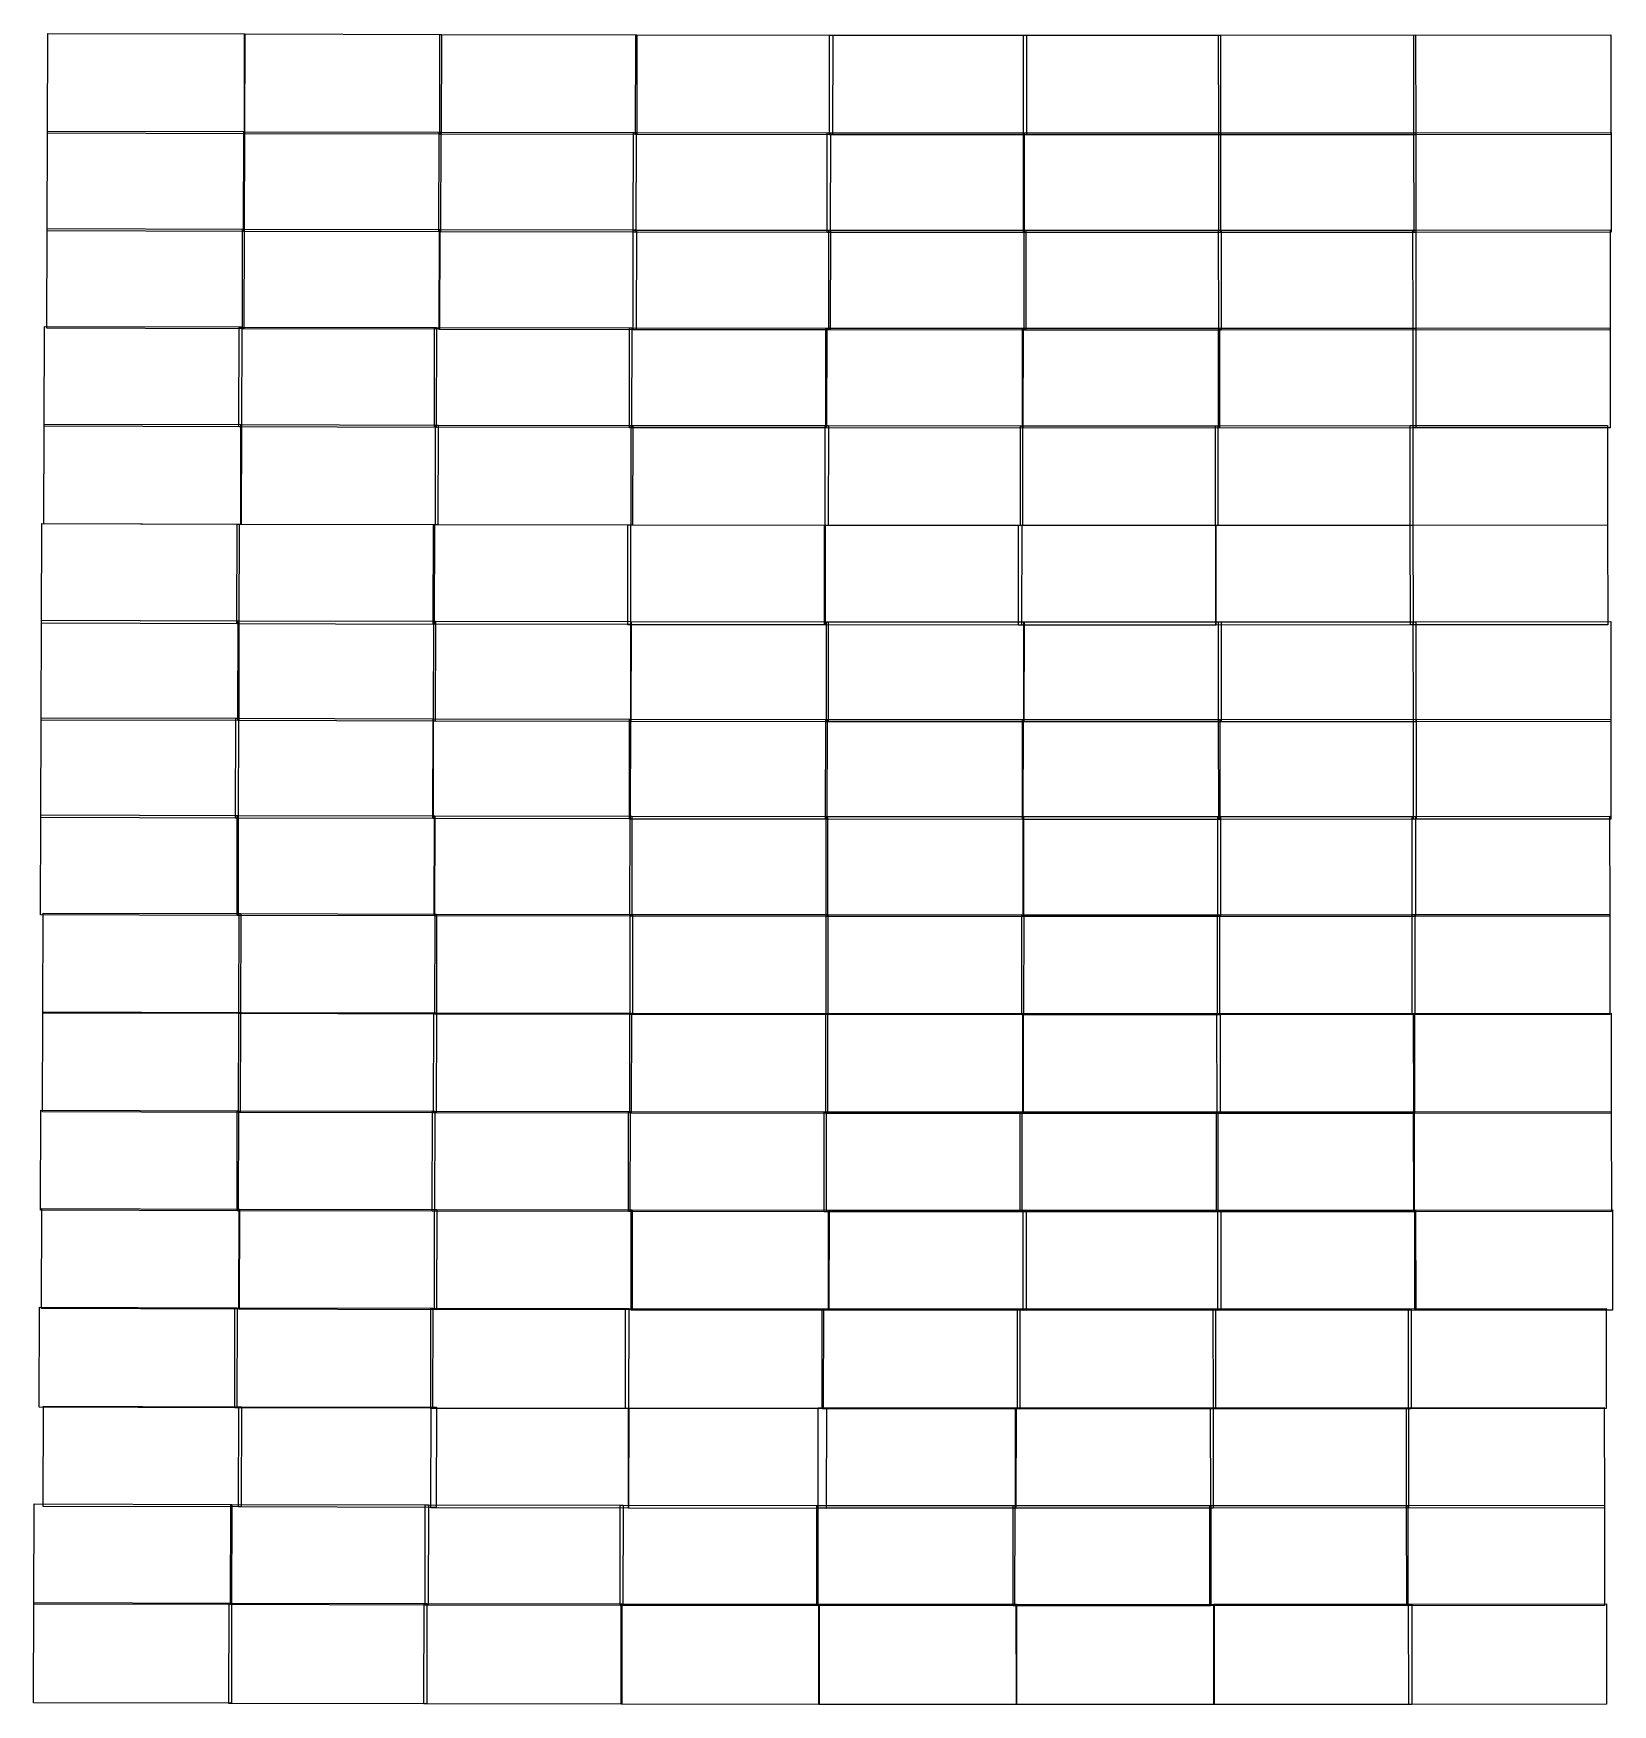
# Model space of a CAD drawing. Header units: millimetres. Extents: x 2236400 to 2256186, y 374435 to 395375.
import ezdxf

# ---------------------------------------------------------------- set-up
doc = ezdxf.new("R2010")
doc.units = ezdxf.units.MM
doc.layers.add('Растр_спутник', color=7, linetype='Continuous')
picture_1 = doc.add_image_def('image1.jpg', size_in_pixel=(1888, 956))
picture_2 = doc.add_image_def('image2.jpg', size_in_pixel=(1888, 956))
picture_3 = doc.add_image_def('image3.jpg', size_in_pixel=(1888, 956))
picture_4 = doc.add_image_def('image4.jpg', size_in_pixel=(1888, 956))
picture_5 = doc.add_image_def('image5.jpg', size_in_pixel=(1888, 956))
picture_6 = doc.add_image_def('image6.jpg', size_in_pixel=(1888, 956))
picture_7 = doc.add_image_def('image7.jpg', size_in_pixel=(1888, 956))
picture_8 = doc.add_image_def('image8.jpg', size_in_pixel=(1888, 956))
picture_9 = doc.add_image_def('image9.jpg', size_in_pixel=(1888, 956))
picture_10 = doc.add_image_def('image10.jpg', size_in_pixel=(1888, 956))
picture_11 = doc.add_image_def('image11.jpg', size_in_pixel=(1888, 956))
picture_12 = doc.add_image_def('image12.jpg', size_in_pixel=(1888, 956))
picture_13 = doc.add_image_def('image13.jpg', size_in_pixel=(1888, 956))
picture_14 = doc.add_image_def('image14.jpg', size_in_pixel=(1888, 956))
picture_15 = doc.add_image_def('image15.jpg', size_in_pixel=(1888, 956))
picture_16 = doc.add_image_def('image16.jpg', size_in_pixel=(1888, 956))
picture_17 = doc.add_image_def('image17.jpg', size_in_pixel=(1888, 956))
picture_18 = doc.add_image_def('image18.jpg', size_in_pixel=(1888, 956))
picture_19 = doc.add_image_def('image19.jpg', size_in_pixel=(1888, 956))
picture_20 = doc.add_image_def('image20.jpg', size_in_pixel=(1888, 956))
picture_21 = doc.add_image_def('image21.jpg', size_in_pixel=(1888, 956))
picture_22 = doc.add_image_def('image22.jpg', size_in_pixel=(1888, 956))
picture_23 = doc.add_image_def('image23.jpg', size_in_pixel=(1888, 956))
picture_24 = doc.add_image_def('image24.jpg', size_in_pixel=(1888, 956))
picture_25 = doc.add_image_def('image25.jpg', size_in_pixel=(1888, 956))
picture_26 = doc.add_image_def('image26.jpg', size_in_pixel=(1888, 956))
picture_27 = doc.add_image_def('image27.jpg', size_in_pixel=(1888, 956))
picture_28 = doc.add_image_def('image28.jpg', size_in_pixel=(1888, 956))
picture_29 = doc.add_image_def('image29.jpg', size_in_pixel=(1888, 956))
picture_30 = doc.add_image_def('image30.jpg', size_in_pixel=(1888, 956))
picture_31 = doc.add_image_def('image31.jpg', size_in_pixel=(1888, 956))
picture_32 = doc.add_image_def('image32.jpg', size_in_pixel=(1888, 956))
picture_33 = doc.add_image_def('image33.jpg', size_in_pixel=(1888, 956))
picture_34 = doc.add_image_def('image34.jpg', size_in_pixel=(1888, 956))
picture_35 = doc.add_image_def('image35.jpg', size_in_pixel=(1888, 956))
picture_36 = doc.add_image_def('image36.jpg', size_in_pixel=(1888, 956))
picture_37 = doc.add_image_def('image37.jpg', size_in_pixel=(1888, 956))
picture_38 = doc.add_image_def('image38.jpg', size_in_pixel=(1888, 956))
picture_39 = doc.add_image_def('image39.jpg', size_in_pixel=(1888, 956))
picture_40 = doc.add_image_def('image40.jpg', size_in_pixel=(1888, 956))
picture_41 = doc.add_image_def('image41.jpg', size_in_pixel=(1888, 956))
picture_42 = doc.add_image_def('image42.jpg', size_in_pixel=(1888, 956))
picture_43 = doc.add_image_def('image43.jpg', size_in_pixel=(1888, 956))
picture_44 = doc.add_image_def('image44.jpg', size_in_pixel=(1888, 956))
picture_45 = doc.add_image_def('image45.jpg', size_in_pixel=(1888, 956))
picture_46 = doc.add_image_def('image46.jpg', size_in_pixel=(1888, 956))
picture_47 = doc.add_image_def('image47.jpg', size_in_pixel=(1888, 956))
picture_48 = doc.add_image_def('image48.jpg', size_in_pixel=(1888, 956))
picture_49 = doc.add_image_def('image49.jpg', size_in_pixel=(1888, 956))
picture_50 = doc.add_image_def('image50.jpg', size_in_pixel=(1888, 956))
picture_51 = doc.add_image_def('image51.jpg', size_in_pixel=(1888, 956))
picture_52 = doc.add_image_def('image52.jpg', size_in_pixel=(1888, 956))
picture_53 = doc.add_image_def('image53.jpg', size_in_pixel=(1888, 956))
picture_54 = doc.add_image_def('image54.jpg', size_in_pixel=(1888, 956))
picture_55 = doc.add_image_def('image55.jpg', size_in_pixel=(1888, 956))
picture_56 = doc.add_image_def('image56.jpg', size_in_pixel=(1888, 956))
picture_57 = doc.add_image_def('image57.jpg', size_in_pixel=(1888, 956))
picture_58 = doc.add_image_def('image58.jpg', size_in_pixel=(1888, 956))
picture_59 = doc.add_image_def('image59.jpg', size_in_pixel=(1888, 956))
picture_60 = doc.add_image_def('image60.jpg', size_in_pixel=(1888, 956))
picture_61 = doc.add_image_def('image61.jpg', size_in_pixel=(1888, 956))
picture_62 = doc.add_image_def('image62.jpg', size_in_pixel=(1888, 956))
picture_63 = doc.add_image_def('image63.jpg', size_in_pixel=(1888, 956))
picture_64 = doc.add_image_def('image64.jpg', size_in_pixel=(1888, 956))
picture_65 = doc.add_image_def('image65.jpg', size_in_pixel=(1888, 956))
picture_66 = doc.add_image_def('image66.jpg', size_in_pixel=(1888, 956))
picture_67 = doc.add_image_def('image67.jpg', size_in_pixel=(1888, 956))
picture_68 = doc.add_image_def('image68.jpg', size_in_pixel=(1888, 956))
picture_69 = doc.add_image_def('image69.jpg', size_in_pixel=(1888, 956))
picture_70 = doc.add_image_def('image70.jpg', size_in_pixel=(1888, 956))
picture_71 = doc.add_image_def('image71.jpg', size_in_pixel=(1888, 956))
picture_72 = doc.add_image_def('image72.jpg', size_in_pixel=(1888, 956))
picture_73 = doc.add_image_def('image73.jpg', size_in_pixel=(1888, 956))
picture_74 = doc.add_image_def('image74.jpg', size_in_pixel=(1888, 956))
picture_75 = doc.add_image_def('image75.jpg', size_in_pixel=(1888, 956))
picture_76 = doc.add_image_def('image76.jpg', size_in_pixel=(1888, 956))
picture_77 = doc.add_image_def('image77.jpg', size_in_pixel=(1888, 956))
picture_78 = doc.add_image_def('image78.jpg', size_in_pixel=(1888, 956))
picture_79 = doc.add_image_def('image79.jpg', size_in_pixel=(1888, 956))
picture_80 = doc.add_image_def('image80.jpg', size_in_pixel=(1888, 956))
picture_81 = doc.add_image_def('image81.jpg', size_in_pixel=(1888, 956))
picture_82 = doc.add_image_def('image82.jpg', size_in_pixel=(1888, 956))
picture_83 = doc.add_image_def('image83.jpg', size_in_pixel=(1888, 956))
picture_84 = doc.add_image_def('image84.jpg', size_in_pixel=(1888, 956))
picture_85 = doc.add_image_def('image85.jpg', size_in_pixel=(1888, 956))
picture_86 = doc.add_image_def('image86.jpg', size_in_pixel=(1888, 956))
picture_87 = doc.add_image_def('image87.jpg', size_in_pixel=(1888, 956))
picture_88 = doc.add_image_def('image88.jpg', size_in_pixel=(1888, 956))
picture_89 = doc.add_image_def('image89.jpg', size_in_pixel=(1888, 956))
picture_90 = doc.add_image_def('image90.jpg', size_in_pixel=(1888, 956))
picture_91 = doc.add_image_def('image91.jpg', size_in_pixel=(1888, 956))
picture_92 = doc.add_image_def('image92.jpg', size_in_pixel=(1888, 956))
picture_93 = doc.add_image_def('image93.jpg', size_in_pixel=(1888, 956))
picture_94 = doc.add_image_def('image94.jpg', size_in_pixel=(1888, 956))
picture_95 = doc.add_image_def('image95.jpg', size_in_pixel=(1888, 956))
picture_96 = doc.add_image_def('image96.jpg', size_in_pixel=(1888, 956))
picture_97 = doc.add_image_def('image97.jpg', size_in_pixel=(1888, 956))
picture_98 = doc.add_image_def('image98.jpg', size_in_pixel=(1888, 956))
picture_99 = doc.add_image_def('image99.jpg', size_in_pixel=(1888, 956))
picture_100 = doc.add_image_def('image100.jpg', size_in_pixel=(1888, 956))
picture_101 = doc.add_image_def('image101.jpg', size_in_pixel=(1888, 956))
picture_102 = doc.add_image_def('image102.jpg', size_in_pixel=(1888, 956))
picture_103 = doc.add_image_def('image103.jpg', size_in_pixel=(1888, 956))
picture_104 = doc.add_image_def('image104.jpg', size_in_pixel=(1888, 956))
picture_105 = doc.add_image_def('image105.jpg', size_in_pixel=(1888, 956))
picture_106 = doc.add_image_def('image106.jpg', size_in_pixel=(1888, 956))
picture_107 = doc.add_image_def('image107.jpg', size_in_pixel=(1888, 956))
picture_108 = doc.add_image_def('image108.jpg', size_in_pixel=(1888, 956))
picture_109 = doc.add_image_def('image109.jpg', size_in_pixel=(1888, 956))
picture_110 = doc.add_image_def('image110.jpg', size_in_pixel=(1888, 956))
picture_111 = doc.add_image_def('image111.jpg', size_in_pixel=(1888, 956))
picture_112 = doc.add_image_def('image112.jpg', size_in_pixel=(1888, 956))
picture_113 = doc.add_image_def('image113.jpg', size_in_pixel=(1888, 956))
picture_114 = doc.add_image_def('image114.jpg', size_in_pixel=(1888, 956))
picture_115 = doc.add_image_def('image115.jpg', size_in_pixel=(1888, 956))
picture_116 = doc.add_image_def('image116.jpg', size_in_pixel=(1888, 956))
picture_117 = doc.add_image_def('image117.jpg', size_in_pixel=(1888, 956))
picture_118 = doc.add_image_def('image118.jpg', size_in_pixel=(1888, 956))
picture_119 = doc.add_image_def('image119.jpg', size_in_pixel=(1888, 956))
picture_120 = doc.add_image_def('image120.jpg', size_in_pixel=(1888, 956))
picture_121 = doc.add_image_def('image121.jpg', size_in_pixel=(1888, 956))
picture_122 = doc.add_image_def('image122.jpg', size_in_pixel=(1888, 956))
picture_123 = doc.add_image_def('image123.jpg', size_in_pixel=(1888, 956))
picture_124 = doc.add_image_def('image124.jpg', size_in_pixel=(1888, 956))
picture_125 = doc.add_image_def('image125.jpg', size_in_pixel=(1888, 956))
picture_126 = doc.add_image_def('image126.jpg', size_in_pixel=(1888, 956))
picture_127 = doc.add_image_def('image127.jpg', size_in_pixel=(1888, 956))
picture_128 = doc.add_image_def('image128.jpg', size_in_pixel=(1887, 956))
picture_129 = doc.add_image_def('image129.jpg', size_in_pixel=(1888, 956))
picture_130 = doc.add_image_def('image130.jpg', size_in_pixel=(1888, 956))
picture_131 = doc.add_image_def('image131.jpg', size_in_pixel=(1888, 956))
picture_132 = doc.add_image_def('image132.jpg', size_in_pixel=(1888, 956))
picture_133 = doc.add_image_def('image133.jpg', size_in_pixel=(1888, 956))
picture_134 = doc.add_image_def('image134.jpg', size_in_pixel=(1888, 956))
picture_135 = doc.add_image_def('image135.jpg', size_in_pixel=(1888, 956))
picture_136 = doc.add_image_def('image136.jpg', size_in_pixel=(1888, 956))

msp = doc.modelspace()

# ---------------------------------------------------------------- pictures from other files: only their frames are drawn
at = {"layer": 'Растр_спутник'}
image = msp.add_image(picture_40, insert=(2236578, 394126), size_in_units=(2468, 1250), rotation=-0.1637, dxfattribs=at)
image.dxf.flags = 7
image = msp.add_image(picture_43, insert=(2239043, 394118), size_in_units=(2468, 1250), rotation=-0.1298, dxfattribs=at)
image.dxf.flags = 7
image = msp.add_image(picture_44, insert=(2241492, 394113), size_in_units=(2468, 1250), rotation=-0.0962, dxfattribs=at)
image.dxf.flags = 7
image = msp.add_image(picture_45, insert=(2243945, 394108), size_in_units=(2468, 1250), rotation=-0.0624, dxfattribs=at)
image.dxf.flags = 7
image = msp.add_image(picture_46, insert=(2246376, 394105), size_in_units=(2468, 1250), rotation=-0.029, dxfattribs=at)
image.dxf.flags = 7
image = msp.add_image(picture_47, insert=(2248804, 394104), size_in_units=(2468, 1250), rotation=0.0044, dxfattribs=at)
image.dxf.flags = 7
image = msp.add_image(picture_48, insert=(2251251, 394104), size_in_units=(2468, 1250), rotation=0.038, dxfattribs=at)
image.dxf.flags = 7
image = msp.add_image(picture_49, insert=(2253698, 394105), size_in_units=(2468, 1250), rotation=0.0717, dxfattribs=at)
image.dxf.flags = 7
image = msp.add_image(picture_41, insert=(2236572, 392902), size_in_units=(2469, 1250), rotation=-0.1638, dxfattribs=at)
image.dxf.flags = 7
image = msp.add_image(picture_50, insert=(2239033, 392894), size_in_units=(2469, 1250), rotation=-0.1299, dxfattribs=at)
image.dxf.flags = 7
image = msp.add_image(picture_51, insert=(2241480, 392889), size_in_units=(2469, 1250), rotation=-0.0963, dxfattribs=at)
image.dxf.flags = 7
image = msp.add_image(picture_52, insert=(2243916, 392884), size_in_units=(2469, 1250), rotation=-0.0628, dxfattribs=at)
image.dxf.flags = 7
image = msp.add_image(picture_53, insert=(2246346, 392881), size_in_units=(2469, 1250), rotation=-0.0294, dxfattribs=at)
image.dxf.flags = 7
image = msp.add_image(picture_54, insert=(2248805, 392880), size_in_units=(2469, 1250), rotation=0.0044, dxfattribs=at)
image.dxf.flags = 7
image = msp.add_image(picture_55, insert=(2251252, 392880), size_in_units=(2469, 1250), rotation=0.038, dxfattribs=at)
image.dxf.flags = 7
image = msp.add_image(picture_56, insert=(2253699, 392881), size_in_units=(2469, 1250), rotation=0.0716, dxfattribs=at)
image.dxf.flags = 7
image = msp.add_image(picture_57, insert=(2236568, 391680), size_in_units=(2470, 1250), rotation=-0.1637, dxfattribs=at)
image.dxf.flags = 7
image = msp.add_image(picture_58, insert=(2239019, 391673), size_in_units=(2470, 1250), rotation=-0.13, dxfattribs=at)
image.dxf.flags = 7
image = msp.add_image(picture_59, insert=(2241484, 391667), size_in_units=(2470, 1250), rotation=-0.0962, dxfattribs=at)
image.dxf.flags = 7
image = msp.add_image(picture_60, insert=(2243915, 391662), size_in_units=(2470, 1250), rotation=-0.0628, dxfattribs=at)
image.dxf.flags = 7
image = msp.add_image(picture_61, insert=(2246366, 391660), size_in_units=(2470, 1250), rotation=-0.0291, dxfattribs=at)
image.dxf.flags = 7
image = msp.add_image(picture_62, insert=(2248813, 391658), size_in_units=(2470, 1250), rotation=0.0045, dxfattribs=at)
image.dxf.flags = 7
image = msp.add_image(picture_63, insert=(2251251, 391658), size_in_units=(2470, 1250), rotation=0.038, dxfattribs=at)
image.dxf.flags = 7
image = msp.add_image(picture_64, insert=(2253687, 391659), size_in_units=(2470, 1250), rotation=0.0715, dxfattribs=at)
image.dxf.flags = 7
image = msp.add_image(picture_65, insert=(2236536, 390453), size_in_units=(2470, 1251), rotation=-0.1641, dxfattribs=at)
image.dxf.flags = 7
image = msp.add_image(picture_66, insert=(2238976, 390445), size_in_units=(2470, 1251), rotation=-0.1306, dxfattribs=at)
image.dxf.flags = 7
image = msp.add_image(picture_67, insert=(2241425, 390440), size_in_units=(2470, 1251), rotation=-0.0969, dxfattribs=at)
image.dxf.flags = 7
image = msp.add_image(picture_68, insert=(2243869, 390435), size_in_units=(2470, 1251), rotation=-0.0634, dxfattribs=at)
image.dxf.flags = 7
image = msp.add_image(picture_69, insert=(2246329, 390432), size_in_units=(2470, 1251), rotation=-0.0296, dxfattribs=at)
image.dxf.flags = 7
image = msp.add_image(picture_70, insert=(2248791, 390431), size_in_units=(2470, 1251), rotation=0.0042, dxfattribs=at)
image.dxf.flags = 7
image = msp.add_image(picture_71, insert=(2251250, 390431), size_in_units=(2470, 1251), rotation=0.038, dxfattribs=at)
image.dxf.flags = 7
image = msp.add_image(picture_72, insert=(2253688, 390432), size_in_units=(2470, 1251), rotation=0.0714, dxfattribs=at)
image.dxf.flags = 7
image = msp.add_image(picture_73, insert=(2236532, 389230), size_in_units=(2471, 1251), rotation=-0.1641, dxfattribs=at)
image.dxf.flags = 7
image = msp.add_image(picture_74, insert=(2238997, 389223), size_in_units=(2471, 1251), rotation=-0.1302, dxfattribs=at)
image.dxf.flags = 7
image = msp.add_image(picture_75, insert=(2241437, 389217), size_in_units=(2471, 1251), rotation=-0.0967, dxfattribs=at)
image.dxf.flags = 7
image = msp.add_image(picture_76, insert=(2243889, 389213), size_in_units=(2471, 1251), rotation=-0.0631, dxfattribs=at)
image.dxf.flags = 7
image = msp.add_image(picture_77, insert=(2246320, 389210), size_in_units=(2471, 1251), rotation=-0.0297, dxfattribs=at)
image.dxf.flags = 7
image = msp.add_image(picture_78, insert=(2248768, 389208), size_in_units=(2471, 1251), rotation=0.0039, dxfattribs=at)
image.dxf.flags = 7
image = msp.add_image(picture_79, insert=(2251213, 389208), size_in_units=(2471, 1251), rotation=0.0374, dxfattribs=at)
image.dxf.flags = 7
image = msp.add_image(picture_80, insert=(2253652, 389210), size_in_units=(2471, 1251), rotation=0.0709, dxfattribs=at)
image.dxf.flags = 7
image = msp.add_image(picture_81, insert=(2236503, 387984), size_in_units=(2472, 1251), rotation=-0.1643, dxfattribs=at)
image.dxf.flags = 7
image = msp.add_image(picture_82, insert=(2238949, 387976), size_in_units=(2472, 1251), rotation=-0.1308, dxfattribs=at)
image.dxf.flags = 7
image = msp.add_image(picture_83, insert=(2241409, 387971), size_in_units=(2472, 1251), rotation=-0.097, dxfattribs=at)
image.dxf.flags = 7
image = msp.add_image(picture_84, insert=(2243848, 387966), size_in_units=(2472, 1251), rotation=-0.0636, dxfattribs=at)
image.dxf.flags = 7
image = msp.add_image(picture_85, insert=(2246310, 387963), size_in_units=(2472, 1251), rotation=-0.0298, dxfattribs=at)
image.dxf.flags = 7
image = msp.add_image(picture_86, insert=(2248744, 387962), size_in_units=(2472, 1251), rotation=0.0036, dxfattribs=at)
image.dxf.flags = 7
image = msp.add_image(picture_87, insert=(2251214, 387962), size_in_units=(2472, 1251), rotation=0.0375, dxfattribs=at)
image.dxf.flags = 7
image = msp.add_image(picture_88, insert=(2253653, 387963), size_in_units=(2472, 1251), rotation=0.0709, dxfattribs=at)
image.dxf.flags = 7
image = msp.add_image(picture_89, insert=(2236499, 386771), size_in_units=(2473, 1252), rotation=-0.1643, dxfattribs=at)
image.dxf.flags = 7
image = msp.add_image(picture_90, insert=(2238961, 386764), size_in_units=(2473, 1252), rotation=-0.1306, dxfattribs=at)
image.dxf.flags = 7
image = msp.add_image(picture_91, insert=(2241414, 386758), size_in_units=(2473, 1252), rotation=-0.0969, dxfattribs=at)
image.dxf.flags = 7
image = msp.add_image(picture_92, insert=(2243884, 386754), size_in_units=(2473, 1252), rotation=-0.063, dxfattribs=at)
image.dxf.flags = 7
image = msp.add_image(picture_93, insert=(2246338, 386751), size_in_units=(2473, 1252), rotation=-0.0294, dxfattribs=at)
image.dxf.flags = 7
image = msp.add_image(picture_94, insert=(2248808, 386749), size_in_units=(2473, 1252), rotation=0.0045, dxfattribs=at)
image.dxf.flags = 7
image = msp.add_image(picture_95, insert=(2251248, 386749), size_in_units=(2473, 1252), rotation=0.0379, dxfattribs=at)
image.dxf.flags = 7
image = msp.add_image(picture_96, insert=(2253691, 386750), size_in_units=(2473, 1252), rotation=0.0714, dxfattribs=at)
image.dxf.flags = 7
image = msp.add_image(picture_97, insert=(2236494, 385549), size_in_units=(2473, 1252), rotation=-0.1644, dxfattribs=at)
image.dxf.flags = 7
image = msp.add_image(picture_98, insert=(2238934, 385542), size_in_units=(2473, 1252), rotation=-0.1309, dxfattribs=at)
image.dxf.flags = 7
image = msp.add_image(picture_99, insert=(2241405, 385536), size_in_units=(2473, 1252), rotation=-0.097, dxfattribs=at)
image.dxf.flags = 7
image = msp.add_image(picture_100, insert=(2243869, 385531), size_in_units=(2473, 1252), rotation=-0.0632, dxfattribs=at)
image.dxf.flags = 7
image = msp.add_image(picture_101, insert=(2246326, 385528), size_in_units=(2473, 1252), rotation=-0.0296, dxfattribs=at)
image.dxf.flags = 7
image = msp.add_image(picture_102, insert=(2248792, 385527), size_in_units=(2473, 1252), rotation=0.0042, dxfattribs=at)
image.dxf.flags = 7
image = msp.add_image(picture_103, insert=(2251251, 385527), size_in_units=(2473, 1252), rotation=0.0379, dxfattribs=at)
image.dxf.flags = 7
image = msp.add_image(picture_104, insert=(2253692, 385528), size_in_units=(2473, 1252), rotation=0.0714, dxfattribs=at)
image.dxf.flags = 7
image = msp.add_image(picture_105, insert=(2236490, 384330), size_in_units=(2474, 1253), rotation=-0.1643, dxfattribs=at)
image.dxf.flags = 7
image = msp.add_image(picture_106, insert=(2238951, 384323), size_in_units=(2474, 1253), rotation=-0.1306, dxfattribs=at)
image.dxf.flags = 7
image = msp.add_image(picture_107, insert=(2241422, 384317), size_in_units=(2474, 1253), rotation=-0.0968, dxfattribs=at)
image.dxf.flags = 7
image = msp.add_image(picture_108, insert=(2243874, 384313), size_in_units=(2474, 1253), rotation=-0.0631, dxfattribs=at)
image.dxf.flags = 7
image = msp.add_image(picture_109, insert=(2246331, 384310), size_in_units=(2474, 1253), rotation=-0.0295, dxfattribs=at)
image.dxf.flags = 7
image = msp.add_image(picture_110, insert=(2248801, 384308), size_in_units=(2474, 1253), rotation=0.0044, dxfattribs=at)
image.dxf.flags = 7
image = msp.add_image(picture_111, insert=(2251242, 384308), size_in_units=(2474, 1253), rotation=0.0378, dxfattribs=at)
image.dxf.flags = 7
image = msp.add_image(picture_112, insert=(2253676, 384310), size_in_units=(2474, 1253), rotation=0.0712, dxfattribs=at)
image.dxf.flags = 7
image = msp.add_image(picture_113, insert=(2236519, 383100), size_in_units=(2475, 1253), rotation=-0.1639, dxfattribs=at)
image.dxf.flags = 7
image = msp.add_image(picture_36, insert=(2238974, 383093), size_in_units=(2475, 1253), rotation=-0.1302, dxfattribs=at)
image.dxf.flags = 7
image = msp.add_image(picture_37, insert=(2241431, 383087), size_in_units=(2475, 1253), rotation=-0.0966, dxfattribs=at)
image.dxf.flags = 7
image = msp.add_image(picture_38, insert=(2243877, 383083), size_in_units=(2475, 1253), rotation=-0.0631, dxfattribs=at)
image.dxf.flags = 7
image = msp.add_image(picture_39, insert=(2246332, 383080), size_in_units=(2475, 1253), rotation=-0.0295, dxfattribs=at)
image.dxf.flags = 7
image = msp.add_image(picture_114, insert=(2248786, 383079), size_in_units=(2475, 1253), rotation=0.0042, dxfattribs=at)
image.dxf.flags = 7
image = msp.add_image(picture_115, insert=(2251235, 383079), size_in_units=(2475, 1253), rotation=0.0377, dxfattribs=at)
image.dxf.flags = 7
image = msp.add_image(picture_42, insert=(2253677, 383080), size_in_units=(2475, 1253), rotation=0.0712, dxfattribs=at)
image.dxf.flags = 7
image = msp.add_image(picture_28, insert=(2236515, 381863), size_in_units=(2476, 1253), rotation=-0.1638, dxfattribs=at)
image.dxf.flags = 7
image = msp.add_image(picture_5, insert=(2238971, 381855), size_in_units=(2476, 1253), rotation=-0.1302, dxfattribs=at)
image.dxf.flags = 7
image = msp.add_image(picture_6, insert=(2241414, 381850), size_in_units=(2476, 1253), rotation=-0.0968, dxfattribs=at)
image.dxf.flags = 7
image = msp.add_image(picture_7, insert=(2243873, 381845), size_in_units=(2476, 1253), rotation=-0.0631, dxfattribs=at)
image.dxf.flags = 7
image = msp.add_image(picture_8, insert=(2246327, 381842), size_in_units=(2475, 1253), rotation=-0.0295, dxfattribs=at)
image.dxf.flags = 7
image = msp.add_image(picture_116, insert=(2248796, 381841), size_in_units=(2475, 1253), rotation=0.0043, dxfattribs=at)
image.dxf.flags = 7
image = msp.add_image(picture_117, insert=(2251230, 381841), size_in_units=(2475, 1253), rotation=0.0376, dxfattribs=at)
image.dxf.flags = 7
image = msp.add_image(picture_118, insert=(2253694, 381842), size_in_units=(2475, 1253), rotation=0.0714, dxfattribs=at)
image.dxf.flags = 7
image = msp.add_image(picture_29, insert=(2236489, 380630), size_in_units=(2476, 1254), rotation=-0.1641, dxfattribs=at)
image.dxf.flags = 7
image = msp.add_image(picture_9, insert=(2238951, 380623), size_in_units=(2476, 1254), rotation=-0.1304, dxfattribs=at)
image.dxf.flags = 7
image = msp.add_image(picture_10, insert=(2241397, 380617), size_in_units=(2476, 1254), rotation=-0.0969, dxfattribs=at)
image.dxf.flags = 7
image = msp.add_image(picture_11, insert=(2243855, 380612), size_in_units=(2476, 1254), rotation=-0.0633, dxfattribs=at)
image.dxf.flags = 7
image = msp.add_image(picture_12, insert=(2246307, 380610), size_in_units=(2476, 1254), rotation=-0.0297, dxfattribs=at)
image.dxf.flags = 7
image = msp.add_image(picture_119, insert=(2248763, 380608), size_in_units=(2476, 1254), rotation=0.0039, dxfattribs=at)
image.dxf.flags = 7
image = msp.add_image(picture_120, insert=(2251224, 380608), size_in_units=(2476, 1254), rotation=0.0375, dxfattribs=at)
image.dxf.flags = 7
image = msp.add_image(picture_121, insert=(2253695, 380609), size_in_units=(2476, 1254), rotation=0.0714, dxfattribs=at)
image.dxf.flags = 7
image = msp.add_image(picture_33, insert=(2236503, 379397), size_in_units=(2477, 1254), rotation=-0.1639, dxfattribs=at)
image.dxf.flags = 7
image = msp.add_image(picture_24, insert=(2238975, 379389), size_in_units=(2477, 1254), rotation=-0.13, dxfattribs=at)
image.dxf.flags = 7
image = msp.add_image(picture_25, insert=(2241424, 379384), size_in_units=(2477, 1254), rotation=-0.0966, dxfattribs=at)
image.dxf.flags = 7
image = msp.add_image(picture_14, insert=(2243890, 379379), size_in_units=(2477, 1254), rotation=-0.0628, dxfattribs=at)
image.dxf.flags = 7
image = msp.add_image(picture_13, insert=(2246362, 379376), size_in_units=(2477, 1254), rotation=-0.029, dxfattribs=at)
image.dxf.flags = 7
image = msp.add_image(picture_124, insert=(2248802, 379375), size_in_units=(2477, 1254), rotation=0.0044, dxfattribs=at)
image.dxf.flags = 7
image = msp.add_image(picture_123, insert=(2251242, 379375), size_in_units=(2477, 1254), rotation=0.0378, dxfattribs=at)
image.dxf.flags = 7
image = msp.add_image(picture_122, insert=(2253709, 379376), size_in_units=(2477, 1254), rotation=0.0715, dxfattribs=at)
image.dxf.flags = 7
image = msp.add_image(picture_32, insert=(2236471, 378161), size_in_units=(2478, 1254), rotation=-0.1642, dxfattribs=at)
image.dxf.flags = 7
image = msp.add_image(picture_2, insert=(2238922, 378153), size_in_units=(2478, 1254), rotation=-0.1307, dxfattribs=at)
image.dxf.flags = 7
image = msp.add_image(picture_21, insert=(2241379, 378147), size_in_units=(2478, 1254), rotation=-0.0971, dxfattribs=at)
image.dxf.flags = 7
image = msp.add_image(picture_22, insert=(2243819, 378143), size_in_units=(2478, 1254), rotation=-0.0637, dxfattribs=at)
image.dxf.flags = 7
image = msp.add_image(picture_23, insert=(2246281, 378140), size_in_units=(2478, 1254), rotation=-0.0301, dxfattribs=at)
image.dxf.flags = 7
image = msp.add_image(picture_134, insert=(2248732, 378139), size_in_units=(2478, 1254), rotation=0.0034, dxfattribs=at)
image.dxf.flags = 7
image = msp.add_image(picture_135, insert=(2251184, 378139), size_in_units=(2478, 1254), rotation=0.037, dxfattribs=at)
image.dxf.flags = 7
image = msp.add_image(picture_136, insert=(2253629, 378140), size_in_units=(2478, 1254), rotation=0.0704, dxfattribs=at)
image.dxf.flags = 7
image = msp.add_image(picture_26, insert=(2236524, 376918), size_in_units=(2478, 1255), rotation=-0.1634, dxfattribs=at)
image.dxf.flags = 7
image = msp.add_image(picture_3, insert=(2238969, 376911), size_in_units=(2478, 1255), rotation=-0.13, dxfattribs=at)
image.dxf.flags = 7
image = msp.add_image(picture_19, insert=(2241380, 376899), size_in_units=(2478, 1255), rotation=-0.0971, dxfattribs=at)
image.dxf.flags = 7
image = msp.add_image(picture_20, insert=(2243856, 376895), size_in_units=(2478, 1255), rotation=-0.0632, dxfattribs=at)
image.dxf.flags = 7
image = msp.add_image(picture_18, insert=(2246233, 376898), size_in_units=(2478, 1255), rotation=-0.0307, dxfattribs=at)
image.dxf.flags = 7
image = msp.add_image(picture_131, insert=(2248705, 376897), size_in_units=(2478, 1255), rotation=0.0031, dxfattribs=at)
image.dxf.flags = 7
image = msp.add_image(picture_132, insert=(2251151, 376897), size_in_units=(2478, 1255), rotation=0.0365, dxfattribs=at)
image.dxf.flags = 7
image = msp.add_image(picture_133, insert=(2253606, 376898), size_in_units=(2478, 1255), rotation=0.0701, dxfattribs=at)
image.dxf.flags = 7
image = msp.add_image(picture_27, insert=(2236404, 375695), size_in_units=(2479, 1255), rotation=-0.165, dxfattribs=at)
image.dxf.flags = 7
image = msp.add_image(picture_4, insert=(2238869, 375688), size_in_units=(2479, 1255), rotation=-0.1313, dxfattribs=at)
image.dxf.flags = 7
image = msp.add_image(picture_16, insert=(2241308, 375682), size_in_units=(2479, 1255), rotation=-0.098, dxfattribs=at)
image.dxf.flags = 7
image = msp.add_image(picture_17, insert=(2243750, 375678), size_in_units=(2479, 1255), rotation=-0.0646, dxfattribs=at)
image.dxf.flags = 7
image = msp.add_image(picture_15, insert=(2246215, 375675), size_in_units=(2479, 1255), rotation=-0.0309, dxfattribs=at)
image.dxf.flags = 7
image = msp.add_image(picture_127, insert=(2248675, 375673), size_in_units=(2479, 1255), rotation=0.0027, dxfattribs=at)
image.dxf.flags = 7
image = msp.add_image(picture_126, insert=(2251141, 375673), size_in_units=(2479, 1255), rotation=0.0364, dxfattribs=at)
image.dxf.flags = 7
image = msp.add_image(picture_125, insert=(2253607, 375674), size_in_units=(2479, 1255), rotation=0.0701, dxfattribs=at)
image.dxf.flags = 7
image = msp.add_image(picture_34, insert=(2236400, 374458), size_in_units=(2480, 1256), rotation=-0.165, dxfattribs=at)
image.dxf.flags = 7
image = msp.add_image(picture_35, insert=(2238848, 374450), size_in_units=(2480, 1256), rotation=-0.1315, dxfattribs=at)
image.dxf.flags = 7
image = msp.add_image(picture_30, insert=(2241292, 374445), size_in_units=(2480, 1256), rotation=-0.0982, dxfattribs=at)
image.dxf.flags = 7
image = msp.add_image(picture_1, insert=(2243764, 374440), size_in_units=(2480, 1256), rotation=-0.0644, dxfattribs=at)
image.dxf.flags = 7
image = msp.add_image(picture_31, insert=(2246239, 374437), size_in_units=(2480, 1256), rotation=-0.0306, dxfattribs=at)
image.dxf.flags = 7
image = msp.add_image(picture_128, insert=(2248716, 374435), size_in_units=(2479, 1256), rotation=0.0277, dxfattribs=at)
image.dxf.flags = 7
image = msp.add_image(picture_129, insert=(2251190, 374436), size_in_units=(2480, 1256), rotation=0.037, dxfattribs=at)
image.dxf.flags = 7
image = msp.add_image(picture_130, insert=(2253632, 374437), size_in_units=(2480, 1256), rotation=0.0704, dxfattribs=at)
image.dxf.flags = 7

doc.saveas('drawing.dxf')
